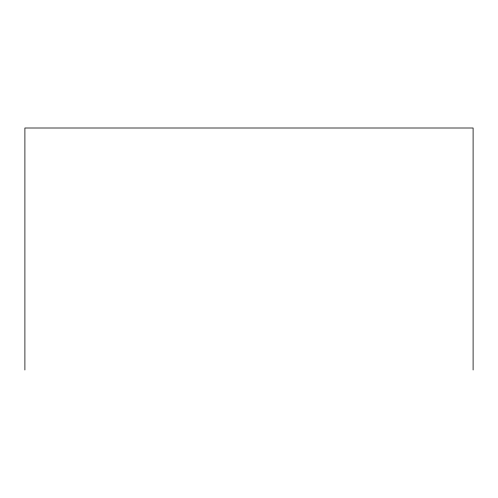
<?xml version="1.0" encoding="UTF-8"?>
<svg xmlns="http://www.w3.org/2000/svg" width="498" height="498" viewBox="0 0 498 498"><rect width="100%" height="100%" fill="white"/><g stroke="black" fill="none" stroke-linecap="round" stroke-linejoin="round"><path stroke-width="0.75" d="M473.1 369.995L473.1 128.005L24.9 128.005L24.9 369.995"/></g></svg>
